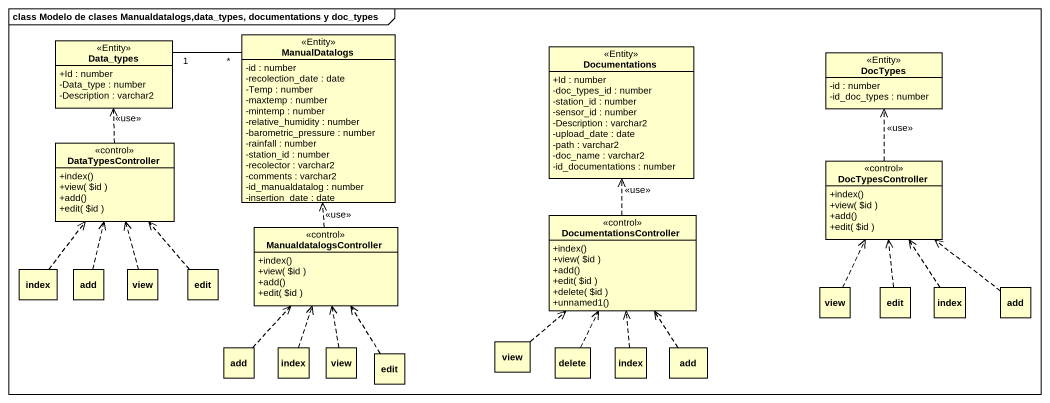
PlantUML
@startuml
mainframe class Modelo de clases Manualdatalogs,data_types, documentations y doc_types
hide circle
hide empty members
skinparam classAttributeIconSize 0
class Data_types <<Entity>> {
  +Id : number
  -Data_type : number
  -Description : varchar2
}
class ManualDatalogs <<Entity>> {
  -id : number
  -recolection_date : date
  -Temp : number
  -maxtemp : number
  -mintemp : number
  -relative_humidity : number
  -barometric_pressure : number
  -rainfall : number
  -station_id : number
  -recolector : varchar2
  -comments : varchar2
  -id_manualdatalog : number
  -insertion_date : date
}
class Documentations <<Entity>> {
  +Id : number
  -doc_types_id : number
  -station_id : number
  -sensor_id : number
  -Description : varchar2
  -upload_date : date
  -path : varchar2
  -doc_name : varchar2
  -id_documentations : number
}
class DocTypes <<Entity>> {
  -id : number
  -id_doc_types : number
}
class DataTypesController <<control>> {
  +index()
  +view( ~$id )
  +add()
  +edit( ~$id )
}
class DocTypesController <<control>> {
  +index()
  +view( ~$id )
  +add()
  +edit( ~$id )
}
class ManualdatalogsController <<control>> {
  +index()
  +view( ~$id )
  +add()
  +edit( ~$id )
}
class DocumentationsController <<control>> {
  +index()
  +view( ~$id )
  +add()
  +edit( ~$id )
  +delete( ~$id )
  +unnamed1()
}
class index
class add
class view
class edit
class "view" as view_2
class "edit" as edit_2
class "index" as index_2
class "add" as add_2
class "add" as add_3
class "index" as index_3
class "view" as view_3
class "edit" as edit_3
class "view" as view_4
class delete
class "index" as index_4
class "add" as add_4
Data_types "1" -right- "*" ManualDatalogs
DataTypesController .up.> Data_types : <<use>>
DocTypesController .up.> DocTypes : <<use>>
ManualdatalogsController .up.> ManualDatalogs : <<use>>
DocumentationsController .up.> Documentations : <<use>>
index .up.> DataTypesController
add .up.> DataTypesController
view .up.> DataTypesController
edit .up.> DataTypesController
view_2 .up.> DocTypesController
edit_2 .up.> DocTypesController
index_2 .up.> DocTypesController
add_2 .up.> DocTypesController
add_3 .up.> ManualdatalogsController
index_3 .up.> ManualdatalogsController
view_3 .up.> ManualdatalogsController
edit_3 .up.> ManualdatalogsController
view_4 .up.> DocumentationsController
delete .up.> DocumentationsController
index_4 .up.> DocumentationsController
add_4 .up.> DocumentationsController
@enduml
